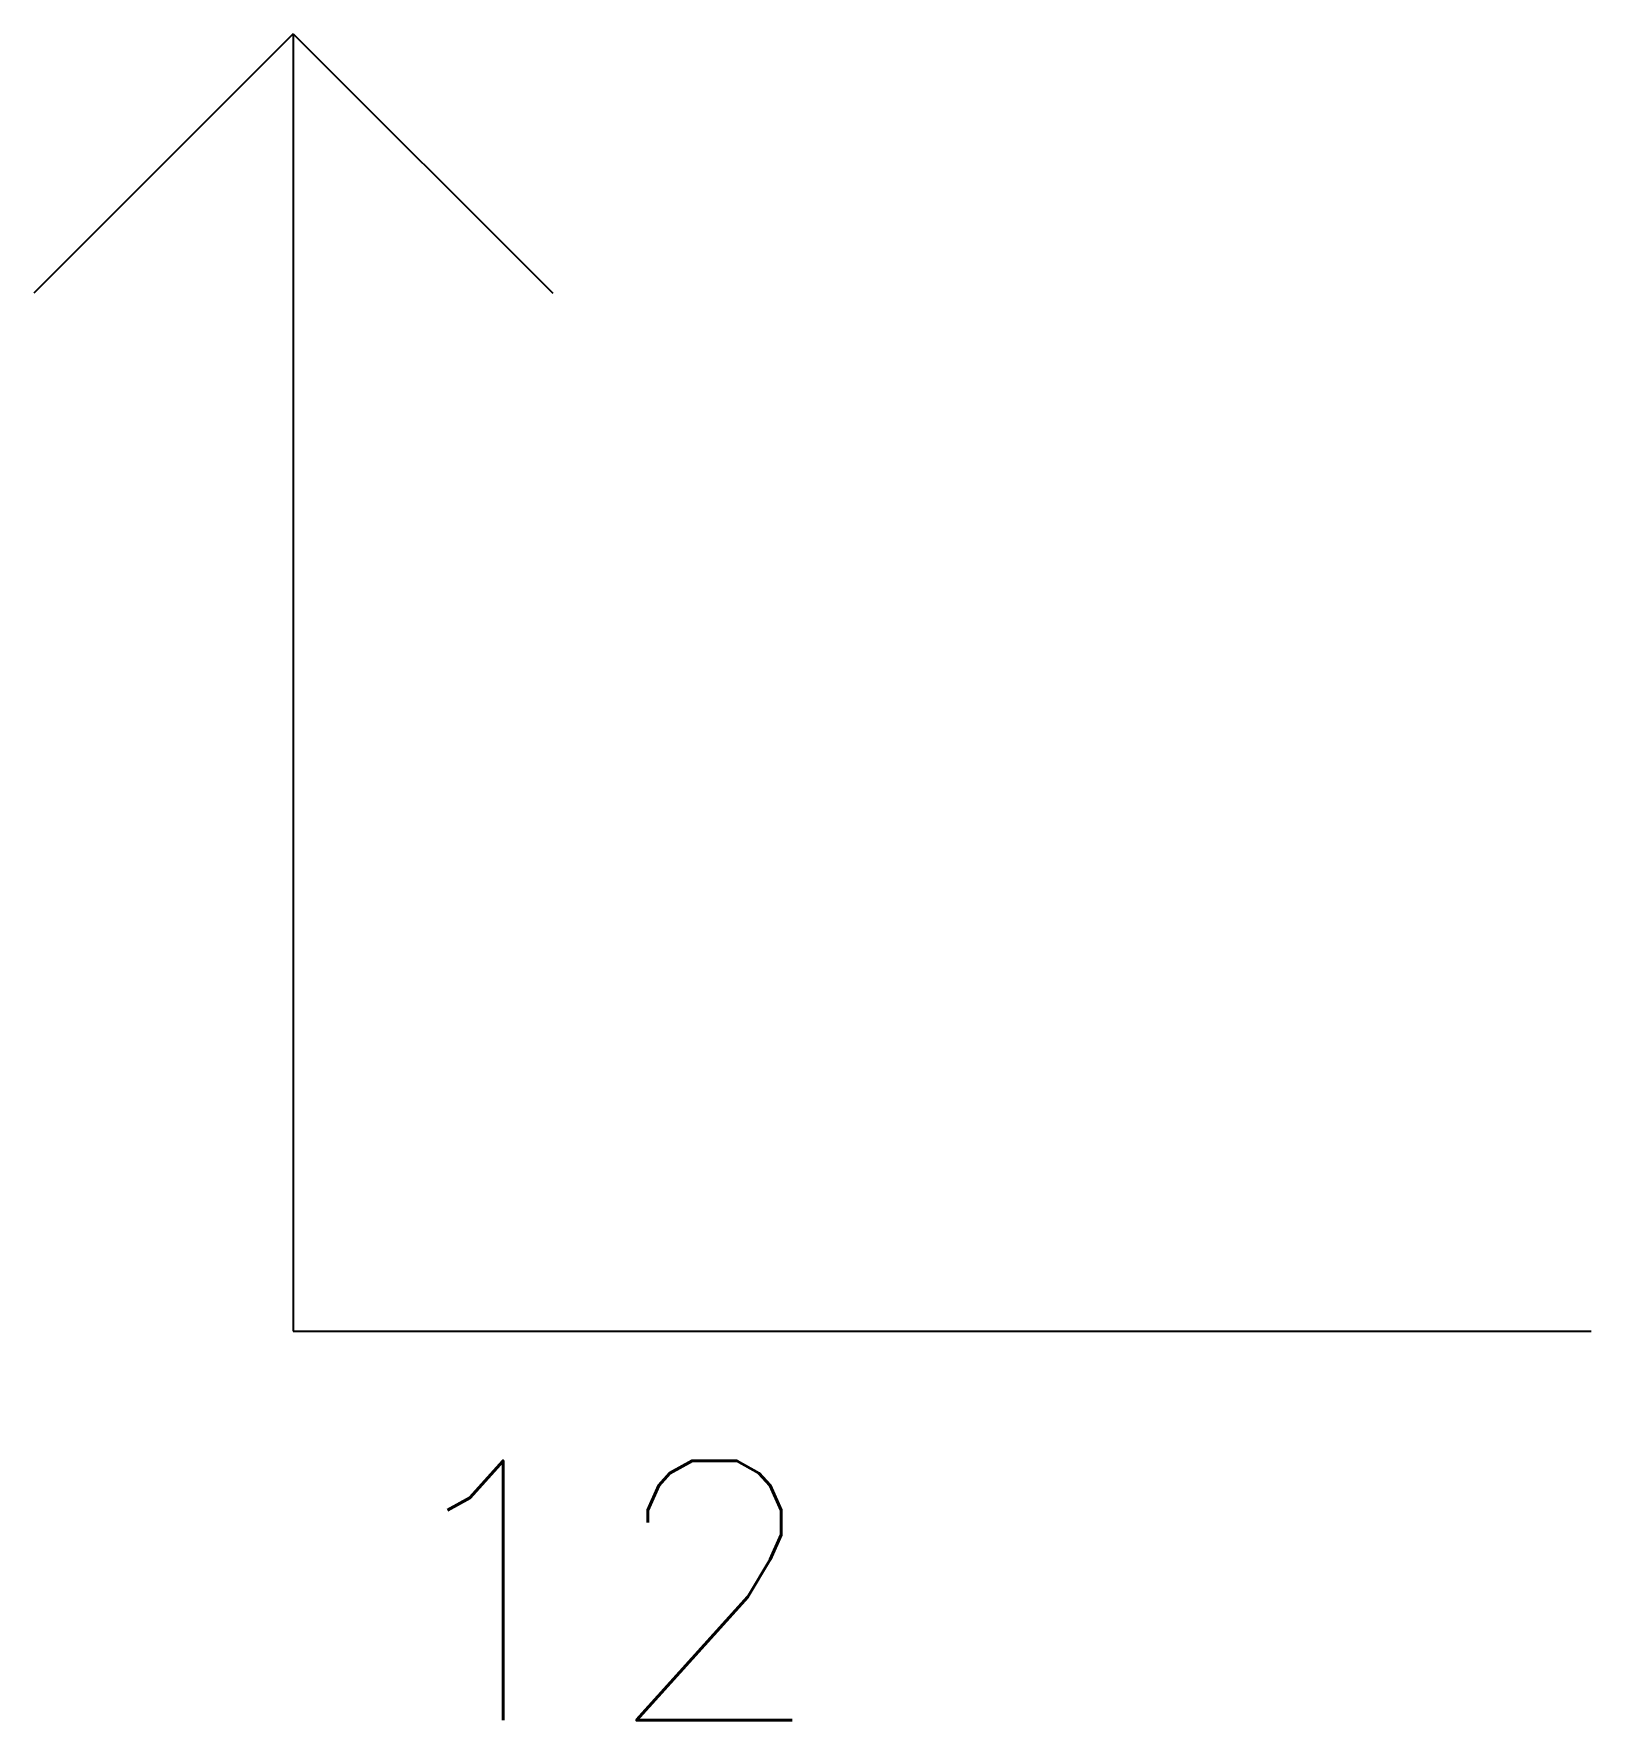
# Model space of a CAD drawing. Header units: millimetres. Extents: x -1 to 5, y -6.5 to 0.
import ezdxf
from ezdxf.enums import TextEntityAlignment as Align

# ---------------------------------------------------------------- set-up
doc = ezdxf.new("R2010")
doc.units = ezdxf.units.MM
doc.header["$MEASUREMENT"] = 0
doc.styles.add('ROMANS', font='romans.shx')

# ---------------------------------------------------------------- blocks, each defined once
blk = doc.blocks.new('_V_HOJD')
for q in [(-3, 3), (3, 3)]:
    blk.add_line((0, 0), q)
blk = doc.blocks.new('ELEV_ARROW_A2')
for p, q in [((0, 0), (0, -5)), ((0, -5), (5, -5))]:
    blk.add_line(p, q)
at = {"xscale": -0.3333333333333334, "yscale": 0.3333333333333334, "zscale": 0.3333333333333334, "rotation": 180}
blk.add_blockref('_V_HOJD', (0, 0), dxfattribs=at)
at = {"style": 'ROMANS'}
blk.add_attdef('NUMBER', text='', height=1, dxfattribs=at).set_placement((1.1936, -6.5), align=Align.CENTER)

msp = doc.modelspace()

# ---------------------------------------------------------------- block references
msp.add_blockref('ELEV_ARROW_A2', (0, 0)).add_auto_attribs({'NUMBER': '12'})

doc.saveas('drawing.dxf')
